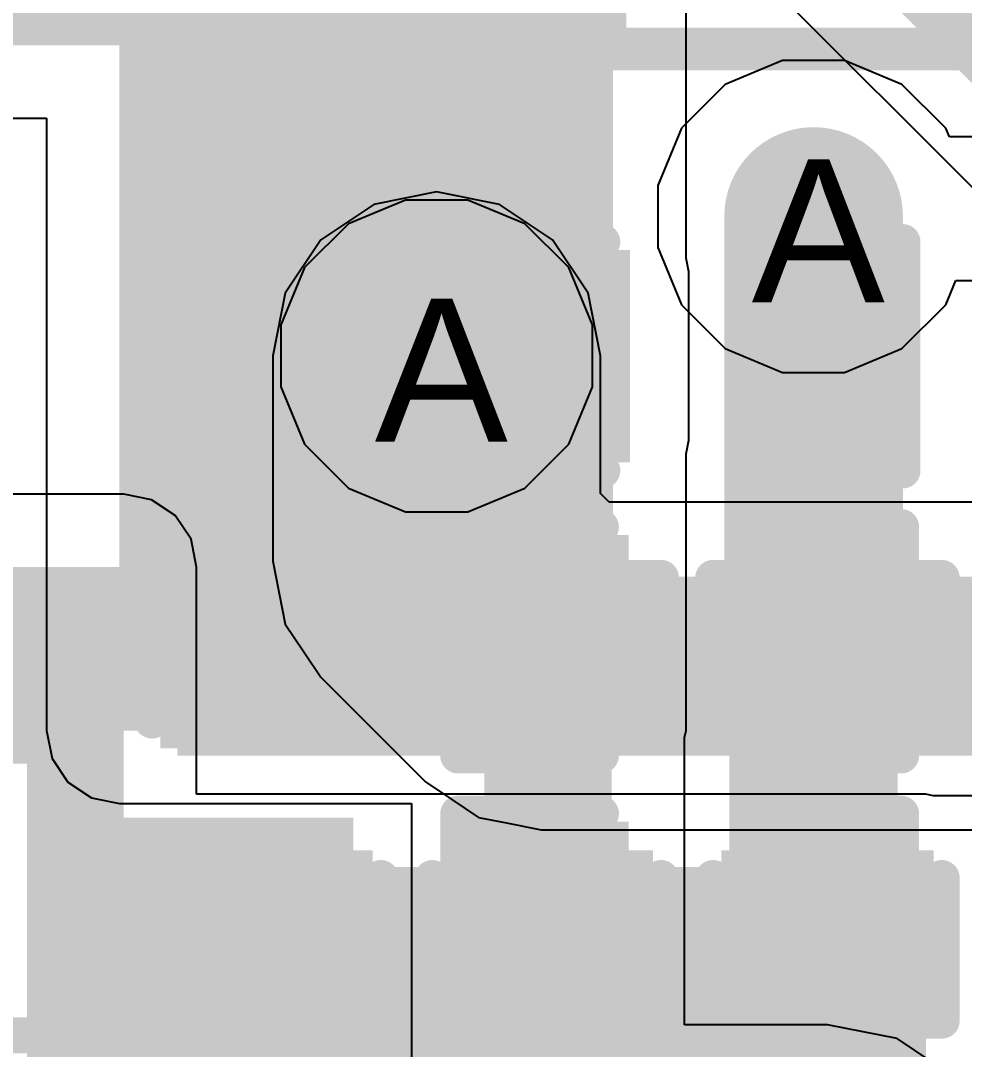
# Model space of a CAD drawing. Header units: inches. Extents: x 0 to 208, y 0 to 213.
# Drawn here: x 5.0778 to 5.2098, y 1.9606 to 2.1046 of the extents above; entities that cross this region are included whole.
import ezdxf

# ---------------------------------------------------------------- set-up
doc = ezdxf.new("R2010")
doc.units = ezdxf.units.IN
doc.header["$MEASUREMENT"] = 0
for name, color, linetype in [('Bottom Layer', 5, 'Continuous'), ('Bottom Overlay', 54, 'Continuous'), ('Bottom Paste', 16, 'Continuous'), ('Bottom Solder', 6, 'Continuous'), ('Drill Drawing', 1, 'Continuous'), ('L2_GND1', 16, 'Continuous'), ('L3_SIG1', 76, 'Continuous'), ('L4_PWR', 90, 'Continuous'), ('L5_GND2', 156, 'Continuous'), ('L6_SIG2', 130, 'Continuous'), ('L7_GND3', 216, 'Continuous'), ('Top Layer', 1, 'Continuous'), ('Top Overlay', 2, 'Continuous'), ('Top Paste', 8, 'Continuous'), ('Top Solder', 216, 'Continuous'), ('Via Holes', 16, 'Continuous')]:
    doc.layers.add(name, color=color, linetype=linetype)
doc.styles.add('Arial', font='', dxfattribs={"height": 0.2})
doc.styles.get('Arial').set_extended_font_data('Arial')

# ---------------------------------------------------------------- blocks, each defined once
blk = doc.blocks.new('C____B_B_295')
at = {"layer": 'Bottom Solder'}
blk.add_hatch(color=6, dxfattribs=at).paths.add_polyline_path([(-0.02946364999999999, 0.06305739999999999), (-0.02946365000000001, -0.0630528), (-0.10439275, -0.06305279999999999), (-0.10439275, 0.06305740000000001)])
at = {"layer": 'Bottom Overlay'}
blk.add_lwpolyline([(-0.0761462, -0.0639977, 0.006, 0.006, 0), (0.0798538, -0.0639977, 0.006, 0.006, 0)], format="xyseb", dxfattribs=at)
blk.add_lwpolyline([(-0.0776462, -0.0639977, 0.003, 0.003, 1), (-0.0746462, -0.0639977, 0.003, 0.003, 1)], format="xyseb", close=True, dxfattribs=at)
blk = doc.blocks.new('CAP_0402_B_296')
at = {"layer": 'Bottom Layer'}
for points in [[(-0.009501299999999997, 0.0124997), (-0.009501300000000002, -0.0125003), (-0.0275013, -0.0125003), (-0.0275013, 0.0124997)], [(0.0274987, 0.0124997), (0.0274987, -0.0125003), (0.009498699999999997, -0.0125003), (0.009498700000000002, 0.0124997)]]:
    blk.add_hatch(color=5, dxfattribs=at).paths.add_polyline_path(points)
at = {"layer": 'Bottom Paste'}
for points in [[(-0.009501299999999997, 0.0124997), (-0.009501300000000002, -0.0125003), (-0.0275013, -0.0125003), (-0.0275013, 0.0124997)], [(0.0274987, 0.0124997), (0.0274987, -0.0125003), (0.009498699999999997, -0.0125003), (0.009498700000000002, 0.0124997)]]:
    blk.add_hatch(color=16, dxfattribs=at).paths.add_polyline_path(points)
at = {"layer": 'Bottom Solder'}
for points in [[(-0.007139099999999997, 0.0148619), (-0.007139100000000003, -0.0148625), (-0.0298635, -0.0148625), (-0.0298635, 0.0148619)], [(0.0298609, 0.0148619), (0.0298609, -0.0148625), (0.007136499999999997, -0.0148625), (0.007136500000000003, 0.0148619)]]:
    blk.add_hatch(color=6, dxfattribs=at).paths.add_polyline_path(points)
at = {"layer": 'Bottom Overlay'}
for points in [[(-0.0310013, 0.0159997, 0.005, 0.005, 0), (-0.0110013, 0.0159997, 0.005, 0.005, 0)], [(-0.0310013, -0.0160003, 0.005, 0.005, 0), (-0.0310013, 0.0159997, 0.005, 0.005, 0)], [(0.0109987, 0.0159997, 0.005, 0.005, 0), (0.0309987, 0.0159997, 0.005, 0.005, 0)], [(0.0309987, -0.0160003, 0.005, 0.005, 0), (0.0309987, 0.0159997, 0.005, 0.005, 0)], [(-0.0310013, -0.0160003, 0.005, 0.005, 0), (-0.0110013, -0.0160003, 0.005, 0.005, 0)], [(0.0109987, -0.0160003, 0.005, 0.005, 0), (0.0309987, -0.0160003, 0.005, 0.005, 0)]]:
    blk.add_lwpolyline(points, format="xyseb", dxfattribs=at)
for points in [[(-0.0322513, 0.0159997, 0.0025, 0.0025, 1), (-0.0297513, 0.0159997, 0.0025, 0.0025, 1)], [(-0.0322513, 0.0159997, 0.0025, 0.0025, 1), (-0.0297513, 0.0159997, 0.0025, 0.0025, 1)], [(-0.0122513, 0.0159997, 0.0025, 0.0025, 1), (-0.0097513, 0.0159997, 0.0025, 0.0025, 1)], [(0.0097487, 0.0159997, 0.0025, 0.0025, 1), (0.0122487, 0.0159997, 0.0025, 0.0025, 1)], [(0.0297487, 0.0159997, 0.0025, 0.0025, 1), (0.0322487, 0.0159997, 0.0025, 0.0025, 1)], [(0.0297487, 0.0159997, 0.0025, 0.0025, 1), (0.0322487, 0.0159997, 0.0025, 0.0025, 1)], [(-0.0322513, -0.0160003, 0.0025, 0.0025, 1), (-0.0297513, -0.0160003, 0.0025, 0.0025, 1)], [(-0.0322513, -0.0160003, 0.0025, 0.0025, 1), (-0.0297513, -0.0160003, 0.0025, 0.0025, 1)], [(-0.0122513, -0.0160003, 0.0025, 0.0025, 1), (-0.0097513, -0.0160003, 0.0025, 0.0025, 1)], [(0.0097487, -0.0160003, 0.0025, 0.0025, 1), (0.0122487, -0.0160003, 0.0025, 0.0025, 1)], [(0.0297487, -0.0160003, 0.0025, 0.0025, 1), (0.0322487, -0.0160003, 0.0025, 0.0025, 1)], [(0.0297487, -0.0160003, 0.0025, 0.0025, 1), (0.0322487, -0.0160003, 0.0025, 0.0025, 1)]]:
    blk.add_lwpolyline(points, format="xyseb", close=True, dxfattribs=at)
blk = doc.blocks.new('CAP_0402_B_297')
at = {"layer": 'Bottom Layer'}
for points in [[(-0.009499400000000002, 0.0124998), (-0.009499399999999998, -0.0125002), (-0.0274994, -0.0125002), (-0.0274994, 0.0124998)], [(0.0275006, 0.0124998), (0.0275006, -0.0125002), (0.009500600000000001, -0.0125002), (0.009500599999999998, 0.0124998)]]:
    blk.add_hatch(color=5, dxfattribs=at).paths.add_polyline_path(points)
at = {"layer": 'Bottom Paste'}
for points in [[(-0.009499400000000002, 0.0124998), (-0.009499399999999998, -0.0125002), (-0.0274994, -0.0125002), (-0.0274994, 0.0124998)], [(0.0275006, 0.0124998), (0.0275006, -0.0125002), (0.009500600000000001, -0.0125002), (0.009500599999999998, 0.0124998)]]:
    blk.add_hatch(color=16, dxfattribs=at).paths.add_polyline_path(points)
at = {"layer": 'Bottom Solder'}
for points in [[(-0.007137200000000002, 0.014862), (-0.007137199999999999, -0.0148624), (-0.0298616, -0.0148624), (-0.0298616, 0.014862)], [(0.0298628, 0.014862), (0.0298628, -0.0148624), (0.007138400000000001, -0.0148624), (0.007138399999999999, 0.014862)]]:
    blk.add_hatch(color=6, dxfattribs=at).paths.add_polyline_path(points)
at = {"layer": 'Bottom Overlay'}
for points in [[(-0.0109994, 0.0159998, 0.005, 0.005, 0), (-0.0309994, 0.0159998, 0.005, 0.005, 0)], [(-0.0309994, 0.0159998, 0.005, 0.005, 0), (-0.0309994, -0.0160002, 0.005, 0.005, 0)], [(0.0310006, 0.0159998, 0.005, 0.005, 0), (0.0110006, 0.0159998, 0.005, 0.005, 0)], [(0.0310006, 0.0159998, 0.005, 0.005, 0), (0.0310006, -0.0160002, 0.005, 0.005, 0)], [(-0.0109994, -0.0160002, 0.005, 0.005, 0), (-0.0309994, -0.0160002, 0.005, 0.005, 0)], [(0.0310006, -0.0160002, 0.005, 0.005, 0), (0.0110006, -0.0160002, 0.005, 0.005, 0)]]:
    blk.add_lwpolyline(points, format="xyseb", dxfattribs=at)
for points in [[(-0.0322494, 0.0159998, 0.0025, 0.0025, 1), (-0.0297494, 0.0159998, 0.0025, 0.0025, 1)], [(-0.0322494, 0.0159998, 0.0025, 0.0025, 1), (-0.0297494, 0.0159998, 0.0025, 0.0025, 1)], [(-0.0122494, 0.0159998, 0.0025, 0.0025, 1), (-0.0097494, 0.0159998, 0.0025, 0.0025, 1)], [(0.0097506, 0.0159998, 0.0025, 0.0025, 1), (0.0122506, 0.0159998, 0.0025, 0.0025, 1)], [(0.0297506, 0.0159998, 0.0025, 0.0025, 1), (0.0322506, 0.0159998, 0.0025, 0.0025, 1)], [(0.0297506, 0.0159998, 0.0025, 0.0025, 1), (0.0322506, 0.0159998, 0.0025, 0.0025, 1)], [(-0.0322494, -0.0160002, 0.0025, 0.0025, 1), (-0.0297494, -0.0160002, 0.0025, 0.0025, 1)], [(-0.0322494, -0.0160002, 0.0025, 0.0025, 1), (-0.0297494, -0.0160002, 0.0025, 0.0025, 1)], [(-0.0122494, -0.0160002, 0.0025, 0.0025, 1), (-0.0097494, -0.0160002, 0.0025, 0.0025, 1)], [(0.0097506, -0.0160002, 0.0025, 0.0025, 1), (0.0122506, -0.0160002, 0.0025, 0.0025, 1)], [(0.0297506, -0.0160002, 0.0025, 0.0025, 1), (0.0322506, -0.0160002, 0.0025, 0.0025, 1)], [(0.0297506, -0.0160002, 0.0025, 0.0025, 1), (0.0322506, -0.0160002, 0.0025, 0.0025, 1)]]:
    blk.add_lwpolyline(points, format="xyseb", close=True, dxfattribs=at)
blk = doc.blocks.new('CAP_0402_B_298')
at = {"layer": 'Bottom Layer'}
for points in [[(-0.0094978, 0.0124997), (-0.009497799999999999, -0.0125003), (-0.0274978, -0.0125003), (-0.0274978, 0.0124997)], [(0.0275022, 0.0124997), (0.0275022, -0.0125003), (0.009502200000000002, -0.0125003), (0.009502199999999999, 0.0124997)]]:
    blk.add_hatch(color=5, dxfattribs=at).paths.add_polyline_path(points)
at = {"layer": 'Bottom Paste'}
for points in [[(-0.0094978, 0.0124997), (-0.009497799999999999, -0.0125003), (-0.0274978, -0.0125003), (-0.0274978, 0.0124997)], [(0.0275022, 0.0124997), (0.0275022, -0.0125003), (0.009502200000000002, -0.0125003), (0.009502199999999999, 0.0124997)]]:
    blk.add_hatch(color=16, dxfattribs=at).paths.add_polyline_path(points)
at = {"layer": 'Bottom Solder'}
for points in [[(-0.007135600000000001, 0.0148619), (-0.007135599999999999, -0.0148625), (-0.02986, -0.0148625), (-0.02986, 0.0148619)], [(0.0298644, 0.0148619), (0.0298644, -0.0148625), (0.007140000000000001, -0.0148625), (0.007139999999999999, 0.0148619)]]:
    blk.add_hatch(color=6, dxfattribs=at).paths.add_polyline_path(points)
at = {"layer": 'Bottom Overlay'}
for points in [[(-0.0109978, 0.0159997, 0.005, 0.005, 0), (-0.0309978, 0.0159997, 0.005, 0.005, 0)], [(-0.0309978, 0.0159997, 0.005, 0.005, 0), (-0.0309978, -0.0160003, 0.005, 0.005, 0)], [(0.0310022, 0.0159997, 0.005, 0.005, 0), (0.0110022, 0.0159997, 0.005, 0.005, 0)], [(0.0310022, 0.0159997, 0.005, 0.005, 0), (0.0310022, -0.0160003, 0.005, 0.005, 0)], [(-0.0109978, -0.0160003, 0.005, 0.005, 0), (-0.0309978, -0.0160003, 0.005, 0.005, 0)], [(0.0310022, -0.0160003, 0.005, 0.005, 0), (0.0110022, -0.0160003, 0.005, 0.005, 0)]]:
    blk.add_lwpolyline(points, format="xyseb", dxfattribs=at)
for points in [[(-0.0322478, 0.0159997, 0.0025, 0.0025, 1), (-0.0297478, 0.0159997, 0.0025, 0.0025, 1)], [(-0.0322478, 0.0159997, 0.0025, 0.0025, 1), (-0.0297478, 0.0159997, 0.0025, 0.0025, 1)], [(-0.0122478, 0.0159997, 0.0025, 0.0025, 1), (-0.0097478, 0.0159997, 0.0025, 0.0025, 1)], [(0.0097522, 0.0159997, 0.0025, 0.0025, 1), (0.0122522, 0.0159997, 0.0025, 0.0025, 1)], [(0.0297522, 0.0159997, 0.0025, 0.0025, 1), (0.0322522, 0.0159997, 0.0025, 0.0025, 1)], [(0.0297522, 0.0159997, 0.0025, 0.0025, 1), (0.0322522, 0.0159997, 0.0025, 0.0025, 1)], [(-0.0322478, -0.0160003, 0.0025, 0.0025, 1), (-0.0297478, -0.0160003, 0.0025, 0.0025, 1)], [(-0.0322478, -0.0160003, 0.0025, 0.0025, 1), (-0.0297478, -0.0160003, 0.0025, 0.0025, 1)], [(-0.0122478, -0.0160003, 0.0025, 0.0025, 1), (-0.0097478, -0.0160003, 0.0025, 0.0025, 1)], [(0.0097522, -0.0160003, 0.0025, 0.0025, 1), (0.0122522, -0.0160003, 0.0025, 0.0025, 1)], [(0.0297522, -0.0160003, 0.0025, 0.0025, 1), (0.0322522, -0.0160003, 0.0025, 0.0025, 1)], [(0.0297522, -0.0160003, 0.0025, 0.0025, 1), (0.0322522, -0.0160003, 0.0025, 0.0025, 1)]]:
    blk.add_lwpolyline(points, format="xyseb", close=True, dxfattribs=at)
blk = doc.blocks.new('CAP_0402_299')
at = {"layer": 'Top Layer'}
for points in [[(-0.0274986, -0.0125008), (-0.0274986, 0.0124992), (-0.009498600000000003, 0.0124992), (-0.009498599999999998, -0.0125008)], [(0.009501400000000004, -0.0125008), (0.009501399999999997, 0.0124992), (0.0275014, 0.0124992), (0.0275014, -0.0125008)]]:
    blk.add_hatch(color=1, dxfattribs=at).paths.add_polyline_path(points)
at = {"layer": 'Top Paste'}
for points in [[(-0.0274986, -0.0125008), (-0.0274986, 0.0124992), (-0.009498600000000003, 0.0124992), (-0.009498599999999998, -0.0125008)], [(0.009501400000000004, -0.0125008), (0.009501399999999997, 0.0124992), (0.0275014, 0.0124992), (0.0275014, -0.0125008)]]:
    blk.add_hatch(color=8, dxfattribs=at).paths.add_polyline_path(points)
at = {"layer": 'Top Solder'}
for points in [[(-0.0298608, -0.014863), (-0.0298608, 0.0148614), (-0.007136400000000003, 0.0148614), (-0.007136399999999997, -0.014863)], [(0.007139200000000003, -0.014863), (0.007139199999999997, 0.0148614), (0.0298636, 0.0148614), (0.0298636, -0.014863)]]:
    blk.add_hatch(color=216, dxfattribs=at).paths.add_polyline_path(points)
at = {"layer": 'Top Overlay'}
for points in [[(-0.0309986, -0.0160008, 0.005, 0.005, 0), (-0.0309986, 0.0159992, 0.005, 0.005, 0)], [(-0.0109986, 0.0159992, 0.005, 0.005, 0), (-0.0309986, 0.0159992, 0.005, 0.005, 0)], [(0.0310014, 0.0159992, 0.005, 0.005, 0), (0.0110014, 0.0159992, 0.005, 0.005, 0)], [(0.0310014, -0.0160008, 0.005, 0.005, 0), (0.0310014, 0.0159992, 0.005, 0.005, 0)], [(-0.0109986, -0.0160008, 0.005, 0.005, 0), (-0.0309986, -0.0160008, 0.005, 0.005, 0)], [(0.0310014, -0.0160008, 0.005, 0.005, 0), (0.0110014, -0.0160008, 0.005, 0.005, 0)]]:
    blk.add_lwpolyline(points, format="xyseb", dxfattribs=at)
for points in [[(-0.0322486, 0.0159992, 0.0025, 0.0025, 1), (-0.0297486, 0.0159992, 0.0025, 0.0025, 1)], [(-0.0322486, 0.0159992, 0.0025, 0.0025, 1), (-0.0297486, 0.0159992, 0.0025, 0.0025, 1)], [(-0.0122486, 0.0159992, 0.0025, 0.0025, 1), (-0.0097486, 0.0159992, 0.0025, 0.0025, 1)], [(0.0097514, 0.0159992, 0.0025, 0.0025, 1), (0.0122514, 0.0159992, 0.0025, 0.0025, 1)], [(0.0297514, 0.0159992, 0.0025, 0.0025, 1), (0.0322514, 0.0159992, 0.0025, 0.0025, 1)], [(0.0297514, 0.0159992, 0.0025, 0.0025, 1), (0.0322514, 0.0159992, 0.0025, 0.0025, 1)], [(-0.0322486, -0.0160008, 0.0025, 0.0025, 1), (-0.0297486, -0.0160008, 0.0025, 0.0025, 1)], [(-0.0322486, -0.0160008, 0.0025, 0.0025, 1), (-0.0297486, -0.0160008, 0.0025, 0.0025, 1)], [(-0.0122486, -0.0160008, 0.0025, 0.0025, 1), (-0.0097486, -0.0160008, 0.0025, 0.0025, 1)], [(0.0097514, -0.0160008, 0.0025, 0.0025, 1), (0.0122514, -0.0160008, 0.0025, 0.0025, 1)], [(0.0297514, -0.0160008, 0.0025, 0.0025, 1), (0.0322514, -0.0160008, 0.0025, 0.0025, 1)], [(0.0297514, -0.0160008, 0.0025, 0.0025, 1), (0.0322514, -0.0160008, 0.0025, 0.0025, 1)]]:
    blk.add_lwpolyline(points, format="xyseb", close=True, dxfattribs=at)
blk = doc.blocks.new('CAP_0402_300')
at = {"layer": 'Top Layer'}
for points in [[(-0.0274985, -0.0125003), (-0.0274985, 0.0124997), (-0.009498500000000003, 0.0124997), (-0.009498499999999997, -0.0125003)], [(0.009501500000000003, -0.0125003), (0.009501499999999998, 0.0124997), (0.0275015, 0.0124997), (0.0275015, -0.0125003)]]:
    blk.add_hatch(color=1, dxfattribs=at).paths.add_polyline_path(points)
at = {"layer": 'Top Paste'}
for points in [[(-0.0274985, -0.0125003), (-0.0274985, 0.0124997), (-0.009498500000000003, 0.0124997), (-0.009498499999999997, -0.0125003)], [(0.009501500000000003, -0.0125003), (0.009501499999999998, 0.0124997), (0.0275015, 0.0124997), (0.0275015, -0.0125003)]]:
    blk.add_hatch(color=8, dxfattribs=at).paths.add_polyline_path(points)
at = {"layer": 'Top Solder'}
for points in [[(-0.0298607, -0.0148625), (-0.0298607, 0.0148619), (-0.007136300000000003, 0.0148619), (-0.007136299999999997, -0.0148625)], [(0.007139300000000003, -0.0148625), (0.007139299999999997, 0.0148619), (0.0298637, 0.0148619), (0.0298637, -0.0148625)]]:
    blk.add_hatch(color=216, dxfattribs=at).paths.add_polyline_path(points)
at = {"layer": 'Top Overlay'}
for points in [[(-0.0309985, -0.0160003, 0.005, 0.005, 0), (-0.0309985, 0.0159997, 0.005, 0.005, 0)], [(-0.0109985, 0.0159997, 0.005, 0.005, 0), (-0.0309985, 0.0159997, 0.005, 0.005, 0)], [(0.0310015, 0.0159997, 0.005, 0.005, 0), (0.0110015, 0.0159997, 0.005, 0.005, 0)], [(0.0310015, -0.0160003, 0.005, 0.005, 0), (0.0310015, 0.0159997, 0.005, 0.005, 0)], [(-0.0109985, -0.0160003, 0.005, 0.005, 0), (-0.0309985, -0.0160003, 0.005, 0.005, 0)], [(0.0310015, -0.0160003, 0.005, 0.005, 0), (0.0110015, -0.0160003, 0.005, 0.005, 0)]]:
    blk.add_lwpolyline(points, format="xyseb", dxfattribs=at)
for points in [[(-0.0322485, 0.0159997, 0.0025, 0.0025, 1), (-0.0297485, 0.0159997, 0.0025, 0.0025, 1)], [(-0.0322485, 0.0159997, 0.0025, 0.0025, 1), (-0.0297485, 0.0159997, 0.0025, 0.0025, 1)], [(-0.0122485, 0.0159997, 0.0025, 0.0025, 1), (-0.0097485, 0.0159997, 0.0025, 0.0025, 1)], [(0.0097515, 0.0159997, 0.0025, 0.0025, 1), (0.0122515, 0.0159997, 0.0025, 0.0025, 1)], [(0.0297515, 0.0159997, 0.0025, 0.0025, 1), (0.0322515, 0.0159997, 0.0025, 0.0025, 1)], [(0.0297515, 0.0159997, 0.0025, 0.0025, 1), (0.0322515, 0.0159997, 0.0025, 0.0025, 1)], [(-0.0322485, -0.0160003, 0.0025, 0.0025, 1), (-0.0297485, -0.0160003, 0.0025, 0.0025, 1)], [(-0.0322485, -0.0160003, 0.0025, 0.0025, 1), (-0.0297485, -0.0160003, 0.0025, 0.0025, 1)], [(-0.0122485, -0.0160003, 0.0025, 0.0025, 1), (-0.0097485, -0.0160003, 0.0025, 0.0025, 1)], [(0.0097515, -0.0160003, 0.0025, 0.0025, 1), (0.0122515, -0.0160003, 0.0025, 0.0025, 1)], [(0.0297515, -0.0160003, 0.0025, 0.0025, 1), (0.0322515, -0.0160003, 0.0025, 0.0025, 1)], [(0.0297515, -0.0160003, 0.0025, 0.0025, 1), (0.0322515, -0.0160003, 0.0025, 0.0025, 1)]]:
    blk.add_lwpolyline(points, format="xyseb", close=True, dxfattribs=at)
blk = doc.blocks.new('CAP_0402_301')
at = {"layer": 'Top Layer'}
for points in [[(-0.0274985, -0.0125003), (-0.0274985, 0.0124997), (-0.009498500000000003, 0.0124997), (-0.009498499999999997, -0.0125003)], [(0.009501500000000003, -0.0125003), (0.009501499999999998, 0.0124997), (0.0275015, 0.0124997), (0.0275015, -0.0125003)]]:
    blk.add_hatch(color=1, dxfattribs=at).paths.add_polyline_path(points)
at = {"layer": 'Top Paste'}
for points in [[(-0.0274985, -0.0125003), (-0.0274985, 0.0124997), (-0.009498500000000003, 0.0124997), (-0.009498499999999997, -0.0125003)], [(0.009501500000000003, -0.0125003), (0.009501499999999998, 0.0124997), (0.0275015, 0.0124997), (0.0275015, -0.0125003)]]:
    blk.add_hatch(color=8, dxfattribs=at).paths.add_polyline_path(points)
at = {"layer": 'Top Solder'}
for points in [[(-0.0298607, -0.0148625), (-0.0298607, 0.0148619), (-0.007136300000000003, 0.0148619), (-0.007136299999999997, -0.0148625)], [(0.007139300000000003, -0.0148625), (0.007139299999999997, 0.0148619), (0.0298637, 0.0148619), (0.0298637, -0.0148625)]]:
    blk.add_hatch(color=216, dxfattribs=at).paths.add_polyline_path(points)
at = {"layer": 'Top Overlay'}
for points in [[(-0.0309985, -0.0160003, 0.005, 0.005, 0), (-0.0309985, 0.0159997, 0.005, 0.005, 0)], [(-0.0109985, 0.0159997, 0.005, 0.005, 0), (-0.0309985, 0.0159997, 0.005, 0.005, 0)], [(0.0310015, 0.0159997, 0.005, 0.005, 0), (0.0110015, 0.0159997, 0.005, 0.005, 0)], [(0.0310015, -0.0160003, 0.005, 0.005, 0), (0.0310015, 0.0159997, 0.005, 0.005, 0)], [(-0.0109985, -0.0160003, 0.005, 0.005, 0), (-0.0309985, -0.0160003, 0.005, 0.005, 0)], [(0.0310015, -0.0160003, 0.005, 0.005, 0), (0.0110015, -0.0160003, 0.005, 0.005, 0)]]:
    blk.add_lwpolyline(points, format="xyseb", dxfattribs=at)
for points in [[(-0.0322485, 0.0159997, 0.0025, 0.0025, 1), (-0.0297485, 0.0159997, 0.0025, 0.0025, 1)], [(-0.0322485, 0.0159997, 0.0025, 0.0025, 1), (-0.0297485, 0.0159997, 0.0025, 0.0025, 1)], [(-0.0122485, 0.0159997, 0.0025, 0.0025, 1), (-0.0097485, 0.0159997, 0.0025, 0.0025, 1)], [(0.0097515, 0.0159997, 0.0025, 0.0025, 1), (0.0122515, 0.0159997, 0.0025, 0.0025, 1)], [(0.0297515, 0.0159997, 0.0025, 0.0025, 1), (0.0322515, 0.0159997, 0.0025, 0.0025, 1)], [(0.0297515, 0.0159997, 0.0025, 0.0025, 1), (0.0322515, 0.0159997, 0.0025, 0.0025, 1)], [(-0.0322485, -0.0160003, 0.0025, 0.0025, 1), (-0.0297485, -0.0160003, 0.0025, 0.0025, 1)], [(-0.0322485, -0.0160003, 0.0025, 0.0025, 1), (-0.0297485, -0.0160003, 0.0025, 0.0025, 1)], [(-0.0122485, -0.0160003, 0.0025, 0.0025, 1), (-0.0097485, -0.0160003, 0.0025, 0.0025, 1)], [(0.0097515, -0.0160003, 0.0025, 0.0025, 1), (0.0122515, -0.0160003, 0.0025, 0.0025, 1)], [(0.0297515, -0.0160003, 0.0025, 0.0025, 1), (0.0322515, -0.0160003, 0.0025, 0.0025, 1)], [(0.0297515, -0.0160003, 0.0025, 0.0025, 1), (0.0322515, -0.0160003, 0.0025, 0.0025, 1)]]:
    blk.add_lwpolyline(points, format="xyseb", close=True, dxfattribs=at)
blk = doc.blocks.new('SOT_23_B_503')
at = {"layer": 'Bottom Layer'}
for points in [[(-0.05354485, 0.05747935), (-0.02126135, 0.05747935), (-0.02126135, 0.02125885), (-0.05354485, 0.02125885)], [(0.02125915, 0.05747935), (0.05354265, 0.05747935), (0.05354265, 0.02125885), (0.02125915, 0.02125885)], [(-0.01614285, -0.02126065), (0.01614065, -0.02126065), (0.01614065, -0.05748115), (-0.01614285, -0.05748115)]]:
    blk.add_hatch(color=5, dxfattribs=at).paths.add_polyline_path(points)
at = {"layer": 'Bottom Paste'}
for points in [[(-0.05354485, 0.05747935), (-0.02126135, 0.05747935), (-0.02126135, 0.02125885), (-0.05354485, 0.02125885)], [(0.02125915, 0.05747935), (0.05354265, 0.05747935), (0.05354265, 0.02125885), (0.02125915, 0.02125885)], [(-0.01614285, -0.02126065), (0.01614065, -0.02126065), (0.01614065, -0.05748115), (-0.01614285, -0.05748115)]]:
    blk.add_hatch(color=16, dxfattribs=at).paths.add_polyline_path(points)
at = {"layer": 'Bottom Solder'}
for points in [[(-0.05754485, 0.06147935), (-0.01726135, 0.06147935), (-0.01726135, 0.01725885), (-0.05754485, 0.01725885)], [(0.01725915, 0.06147935), (0.05754265, 0.06147935), (0.05754265, 0.01725885), (0.01725915, 0.01725885)], [(-0.02014285, -0.01726065), (0.02014065, -0.01726065), (0.02014065, -0.06148115), (-0.02014285, -0.06148115)]]:
    blk.add_hatch(color=6, dxfattribs=at).paths.add_polyline_path(points)
at = {"layer": 'Bottom Overlay'}
for points in [[(-0.0660011, 0.0509991, 0.005, 0.005, 0), (-0.0610011, 0.0459991, 0.005, 0.005, 0)], [(-0.0660011, 0.0409991, 0.005, 0.005, 0), (-0.0660011, 0.0509991, 0.005, 0.005, 0)], [(-0.0660011, 0.0409991, 0.005, 0.005, 0), (-0.0610011, 0.0459991, 0.005, 0.005, 0)], [(-0.0130011, 0.0309991, 0.005, 0.005, 0), (0.0129989, 0.0309991, 0.005, 0.005, 0)], [(-0.0610011, -0.0320009, 0.005, 0.005, 0), (-0.0610011, 0.0229991, 0.005, 0.005, 0)], [(0.0609989, -0.0320009, 0.005, 0.005, 0), (0.0609989, 0.0229991, 0.005, 0.005, 0)], [(-0.0610011, -0.0320009, 0.005, 0.005, 0), (-0.0220011, -0.0320009, 0.005, 0.005, 0)], [(0.0219989, -0.0320009, 0.005, 0.005, 0), (0.0609989, -0.0320009, 0.005, 0.005, 0)]]:
    blk.add_lwpolyline(points, format="xyseb", dxfattribs=at)
for points in [[(-0.0672511, 0.0509991, 0.0025, 0.0025, 1), (-0.0647511, 0.0509991, 0.0025, 0.0025, 1)], [(-0.0672511, 0.0509991, 0.0025, 0.0025, 1), (-0.0647511, 0.0509991, 0.0025, 0.0025, 1)], [(-0.0622511, 0.0459991, 0.0025, 0.0025, 1), (-0.0597511, 0.0459991, 0.0025, 0.0025, 1)], [(-0.0622511, 0.0459991, 0.0025, 0.0025, 1), (-0.0597511, 0.0459991, 0.0025, 0.0025, 1)], [(-0.0672511, 0.0409991, 0.0025, 0.0025, 1), (-0.0647511, 0.0409991, 0.0025, 0.0025, 1)], [(-0.0672511, 0.0409991, 0.0025, 0.0025, 1), (-0.0647511, 0.0409991, 0.0025, 0.0025, 1)], [(-0.0142511, 0.0309991, 0.0025, 0.0025, 1), (-0.0117511, 0.0309991, 0.0025, 0.0025, 1)], [(0.0117489, 0.0309991, 0.0025, 0.0025, 1), (0.0142489, 0.0309991, 0.0025, 0.0025, 1)], [(-0.0622511, 0.0229991, 0.0025, 0.0025, 1), (-0.0597511, 0.0229991, 0.0025, 0.0025, 1)], [(0.0597489, 0.0229991, 0.0025, 0.0025, 1), (0.0622489, 0.0229991, 0.0025, 0.0025, 1)], [(-0.0622511, -0.0320009, 0.0025, 0.0025, 1), (-0.0597511, -0.0320009, 0.0025, 0.0025, 1)], [(-0.0622511, -0.0320009, 0.0025, 0.0025, 1), (-0.0597511, -0.0320009, 0.0025, 0.0025, 1)], [(-0.0232511, -0.0320009, 0.0025, 0.0025, 1), (-0.0207511, -0.0320009, 0.0025, 0.0025, 1)], [(0.0207489, -0.0320009, 0.0025, 0.0025, 1), (0.0232489, -0.0320009, 0.0025, 0.0025, 1)], [(0.0597489, -0.0320009, 0.0025, 0.0025, 1), (0.0622489, -0.0320009, 0.0025, 0.0025, 1)], [(0.0597489, -0.0320009, 0.0025, 0.0025, 1), (0.0622489, -0.0320009, 0.0025, 0.0025, 1)]]:
    blk.add_lwpolyline(points, format="xyseb", close=True, dxfattribs=at)

msp = doc.modelspace()

# ---------------------------------------------------------------- hatches: boundary and pattern name
at = {"layer": 'Bottom Layer'}
for points in [[(5.0916078, 2.0052442), (5.1606858, 2.0052442), (5.1606858, 2.2321242), (5.0916078, 2.2321242)], [(4.9991018, 2.1011402), (5.1606858, 2.1011402), (5.1606858, 2.1533842), (4.9991018, 2.1533842)], [(5.2005198, 2.0798222), (5.1769378, 2.0798222), (5.1769378, 1.9651302), (5.2005198, 1.9651302)], [(5.1359938, 2.0694642), (5.1359938, 2.0458822), (5.1610638, 2.0458822), (5.1610638, 2.0694642)], [(5.1426858, 1.9385982), (5.1604978, 1.9385982), (5.1604978, 2.0701302), (5.1426858, 2.0701302)], [(5.1796858, 1.9651302), (5.1974978, 1.9651302), (5.1974978, 2.0701302), (5.1796858, 2.0701302)]]:
    msp.add_hatch(color=5, dxfattribs=at).paths.add_polyline_path(points)
h = msp.add_hatch(color=5, dxfattribs=at)
edge = h.paths.add_edge_path()
edge.add_arc((5.1887358, 2.0771882), 0.011811, 0, 360)
h = msp.add_hatch(color=5, dxfattribs=at)
edge = h.paths.add_edge_path()
edge.add_arc((5.1359938, 2.0576802), 0.011811, 0, 360)
at = {"layer": 'L2_GND1'}
h = msp.add_hatch(color=16, dxfattribs=at)
edge = h.paths.add_edge_path()
edge.add_arc((5.1887358, 2.0771882), 0.011811, 0, 360)
h = msp.add_hatch(color=16, dxfattribs=at)
edge = h.paths.add_edge_path()
edge.add_arc((5.1359938, 2.0576802), 0.011811, 0, 360)
at = {"layer": 'L3_SIG1'}
h = msp.add_hatch(color=76, dxfattribs=at)
edge = h.paths.add_edge_path()
edge.add_arc((5.1887358, 2.0771882), 0.011811, 0, 360)
h = msp.add_hatch(color=76, dxfattribs=at)
edge = h.paths.add_edge_path()
edge.add_arc((5.1359938, 2.0576802), 0.011811, 0, 360)
at = {"layer": 'L4_PWR'}
h = msp.add_hatch(color=90, dxfattribs=at)
edge = h.paths.add_edge_path()
edge.add_arc((5.1887358, 2.0771882), 0.011811, 0, 360)
h = msp.add_hatch(color=90, dxfattribs=at)
edge = h.paths.add_edge_path()
edge.add_arc((5.1359938, 2.0576802), 0.011811, 0, 360)
at = {"layer": 'L5_GND2'}
h = msp.add_hatch(color=156, dxfattribs=at)
edge = h.paths.add_edge_path()
edge.add_arc((5.1887358, 2.0771882), 0.011811, 0, 360)
h = msp.add_hatch(color=156, dxfattribs=at)
edge = h.paths.add_edge_path()
edge.add_arc((5.1359938, 2.0576802), 0.011811, 0, 360)
at = {"layer": 'L6_SIG2'}
h = msp.add_hatch(color=130, dxfattribs=at)
edge = h.paths.add_edge_path()
edge.add_arc((5.1887358, 2.0771882), 0.011811, 0, 360)
h = msp.add_hatch(color=130, dxfattribs=at)
edge = h.paths.add_edge_path()
edge.add_arc((5.1359938, 2.0576802), 0.011811, 0, 360)
at = {"layer": 'L7_GND3'}
h = msp.add_hatch(color=216, dxfattribs=at)
edge = h.paths.add_edge_path()
edge.add_arc((5.1887358, 2.0771882), 0.011811, 0, 360)
h = msp.add_hatch(color=216, dxfattribs=at)
edge = h.paths.add_edge_path()
edge.add_arc((5.1359938, 2.0576802), 0.011811, 0, 360)
at = {"layer": 'Top Layer'}
h = msp.add_hatch(color=1, dxfattribs=at)
edge = h.paths.add_edge_path()
edge.add_arc((5.1887358, 2.0771882), 0.011811, 0, 360)
h = msp.add_hatch(color=1, dxfattribs=at)
edge = h.paths.add_edge_path()
edge.add_arc((5.1359938, 2.0576802), 0.011811, 0, 360)
for points in [[(5.0462878, 2.0006182), (5.0902818, 2.0006182), (5.0902818, 2.0281302), (5.0462878, 2.0281302)], [(5.0922118, 2.0281302), (5.0786938, 2.0281302), (5.0786938, 1.9497842), (5.0922118, 1.9497842)], [(5.0996878, 2.0017442), (5.2897898, 2.0017442), (5.2897898, 2.0266322), (5.0996878, 2.0266322)], [(5.1121878, 1.9861322), (5.0806938, 1.9861322), (5.0806938, 1.9497842), (5.1121878, 1.9497842)], [(5.0996878, 1.9497842), (5.2031718, 1.9497842), (5.2031718, 1.9861322), (5.0996878, 1.9861322)], [(5.1335878, 1.8815122), (5.2044558, 1.8815122), (5.2044558, 1.9861322), (5.1335878, 1.9861322)]]:
    msp.add_hatch(color=1, dxfattribs=at).paths.add_polyline_path(points)
at = {"layer": 'Via Holes'}
h = msp.add_hatch(color=7, dxfattribs=at)
edge = h.paths.add_edge_path()
edge.add_arc((5.1887358, 2.0771882), 0.0059055, 0, 360)
h = msp.add_hatch(color=7, dxfattribs=at)
edge = h.paths.add_edge_path()
edge.add_arc((5.1359938, 2.0576802), 0.0059055, 0, 360)

# ---------------------------------------------------------------- linework, layer by layer
at = {"layer": 'Bottom Layer'}
for p, q in [((5.1708817, 2.0713646), (5.1708817, 2.2321242)), ((4.9991018, 2.0909443), (5.0814119, 2.0909443)), ((5.0814119, 2.0909443), (5.0814119, 2.0052442)), ((5.1712597, 2.0694642), (5.1708817, 2.0713646)), ((5.1712597, 2.0458822), (5.1712597, 2.0694642)), ((5.1708817, 2.0439818), (5.1712597, 2.0458822)), ((5.1708817, 2.0052442), (5.1708817, 2.0439818)), ((5.0814119, 2.0052442), (5.082188, 2.0013424)), ((5.1706937, 2.004299), (5.1708817, 2.0052442)), ((5.1706937, 1.964088), (5.1706937, 2.004299)), ((5.082188, 2.0013424), (5.0843982, 1.9980346)), ((5.0843982, 1.9980346), (5.087706, 1.9958244)), ((5.087706, 1.9958244), (5.0916078, 1.9950483)), ((5.0916078, 1.9950483), (5.1324899, 1.9950483)), ((5.1324899, 1.9950483), (5.1324899, 1.9553143)), ((5.1906718, 1.964088), (5.1706937, 1.964088)), ((5.2004263, 1.9621477), (5.1906718, 1.964088)), ((5.2086958, 1.9566222), (5.2004263, 1.9621477))]:
    msp.add_line(p, q, dxfattribs=at)
for points in [[(5.1040658, 1.9297762, 0.02, 0.02, 0), (5.1040658, 1.9708442, 0.02, 0.02, 0)], [(5.1040658, 1.9708442, 0.01, 0.01, 0), (5.1041878, 1.9709682, 0.01, 0.01, 0)]]:
    msp.add_lwpolyline(points, format="xyseb", dxfattribs=at)
for points in [[(5.0990658, 1.9708442, 0.01, 0.01, 1), (5.1090658, 1.9708442, 0.01, 0.01, 1)], [(5.1015658, 1.9708442, 0.005, 0.005, 1), (5.1065658, 1.9708442, 0.005, 0.005, 1)], [(5.1016878, 1.9709682, 0.005, 0.005, 1), (5.1066878, 1.9709682, 0.005, 0.005, 1)]]:
    msp.add_lwpolyline(points, format="xyseb", close=True, dxfattribs=at)
at = {"layer": 'L2_GND1'}
for p, q in [((5.1316553, 2.0794912), (5.1236389, 2.0761707)), ((5.1403323, 2.0794912), (5.1316553, 2.0794912)), ((5.1483487, 2.0761707), (5.1403323, 2.0794912)), ((5.1236389, 2.0761707), (5.1175033, 2.0700351)), ((5.1544843, 2.0700351), (5.1483487, 2.0761707)), ((5.1175033, 2.0700351), (5.1141828, 2.0620187)), ((5.1578048, 2.0620187), (5.1544843, 2.0700351)), ((5.1141828, 2.0620187), (5.1141828, 2.0533417)), ((5.1578048, 2.0533417), (5.1578048, 2.0620187)), ((5.1141828, 2.0533417), (5.1175033, 2.0453253)), ((5.1544843, 2.0453253), (5.1578048, 2.0533417)), ((5.1175033, 2.0453253), (5.1236389, 2.0391897)), ((5.1483487, 2.0391897), (5.1544843, 2.0453253)), ((5.1236389, 2.0391897), (5.1316553, 2.0358692)), ((5.1403323, 2.0358692), (5.1483487, 2.0391897)), ((5.1316553, 2.0358692), (5.1403323, 2.0358692))]:
    msp.add_line(p, q, dxfattribs=at)
at = {"layer": 'L3_SIG1'}
for p, q in [((5.1374731, 2.1547259), (5.2112268, 2.0809723)), ((5.1316553, 2.0794912), (5.1236389, 2.0761707)), ((5.1403323, 2.0794912), (5.1316553, 2.0794912)), ((5.1483487, 2.0761707), (5.1403323, 2.0794912)), ((5.1236389, 2.0761707), (5.1175033, 2.0700351)), ((5.1544843, 2.0700351), (5.1483487, 2.0761707)), ((5.1175033, 2.0700351), (5.1141828, 2.0620187)), ((5.1578048, 2.0620187), (5.1544843, 2.0700351)), ((5.1141828, 2.0620187), (5.1141828, 2.0533417)), ((5.1578048, 2.0533417), (5.1578048, 2.0620187)), ((5.1141828, 2.0533417), (5.1175033, 2.0453253)), ((5.1544843, 2.0453253), (5.1578048, 2.0533417)), ((5.1175033, 2.0453253), (5.1236389, 2.0391897)), ((5.1483487, 2.0391897), (5.1544843, 2.0453253)), ((5.1236389, 2.0391897), (5.1316553, 2.0358692)), ((5.1403323, 2.0358692), (5.1483487, 2.0391897)), ((5.1316553, 2.0358692), (5.1403323, 2.0358692))]:
    msp.add_line(p, q, dxfattribs=at)
msp.add_lwpolyline([(5.1433858, 2.1690002, 0.008, 0.008, 0), (5.2330378, 2.0793482, 0.008, 0.008, 0)], format="xyseb", dxfattribs=at)
at = {"layer": 'L4_PWR'}
for p, q in [((5.1843973, 2.0989992), (5.1763809, 2.0956787)), ((5.1930743, 2.0989992), (5.1843973, 2.0989992)), ((5.2010907, 2.0956787), (5.1930743, 2.0989992)), ((5.1763809, 2.0956787), (5.1702453, 2.0895431)), ((5.2072263, 2.0895431), (5.2010907, 2.0956787)), ((5.1702453, 2.0895431), (5.1669248, 2.0815267)), ((5.2077334, 2.0883187), (5.2072263, 2.0895431)), ((5.2131455, 2.0883187), (5.2077334, 2.0883187)), ((5.1359938, 2.080621), (5.1272147, 2.0788747)), ((5.1447729, 2.0788747), (5.1359938, 2.080621)), ((5.1669248, 2.0815267), (5.1669248, 2.0728497)), ((5.1272147, 2.0788747), (5.1197722, 2.0739018)), ((5.1522154, 2.0739018), (5.1447729, 2.0788747)), ((5.1197722, 2.0739018), (5.1147993, 2.0664593)), ((5.1571883, 2.0664593), (5.1522154, 2.0739018)), ((5.1669248, 2.0728497), (5.1702453, 2.0648333)), ((5.2072263, 2.0648333), (5.2086281, 2.0682177)), ((5.2086281, 2.0682177), (5.2140402, 2.0682177)), ((5.1147993, 2.0664593), (5.113053, 2.0576802)), ((5.1589346, 2.0576802), (5.1571883, 2.0664593)), ((5.1702453, 2.0648333), (5.1763809, 2.0586977)), ((5.2010907, 2.0586977), (5.2072263, 2.0648333)), ((5.113053, 2.0576802), (5.113053, 2.0289362)), ((5.1589346, 2.0384377), (5.1589346, 2.0576802)), ((5.1763809, 2.0586977), (5.1843973, 2.0553772)), ((5.1930743, 2.0553772), (5.2010907, 2.0586977)), ((5.1843973, 2.0553772), (5.1930743, 2.0553772)), ((5.1601411, 2.037231), (5.1589346, 2.0384377)), ((5.3417438, 2.037231), (5.1601411, 2.037231)), ((5.113053, 2.0289362), (5.1139493, 2.0244304)), ((5.1139493, 2.0244304), (5.1147987, 2.0201586)), ((5.1147987, 2.0201586), (5.1147991, 2.020158)), ((5.1147991, 2.020158), (5.1147993, 2.0201571)), ((5.1147993, 2.0201571), (5.1174056, 2.0162564)), ((5.1174056, 2.0162564), (5.1197711, 2.0127157)), ((5.1197711, 2.0127157), (5.1344151, 1.9980697)), ((5.1344151, 1.9980697), (5.1344158, 1.9980693)), ((5.1344158, 1.9980693), (5.1344162, 1.9980686)), ((5.1344162, 1.9980686), (5.1381179, 1.9955952)), ((5.1381179, 1.9955952), (5.1418574, 1.9930962)), ((5.1418574, 1.9930962), (5.1418582, 1.993096)), ((5.1418582, 1.993096), (5.1418587, 1.9930957)), ((5.1418587, 1.9930957), (5.1457836, 1.992315)), ((5.1457836, 1.992315), (5.1506363, 1.9913494)), ((5.1506363, 1.9913494), (5.1506371, 1.9913495)), ((5.1506371, 1.9913495), (5.1506378, 1.9913494)), ((5.1506378, 1.9913494), (5.3417438, 1.9913494))]:
    msp.add_line(p, q, dxfattribs=at)
for points in [[(5.1359938, 2.0289362, 0.025, 0.025, 0), (5.1359938, 2.0576802, 0.025, 0.025, 0)], [(5.1359938, 2.0289362, 0.025, 0.025, 0), (5.1506378, 2.0142902, 0.025, 0.025, 0)], [(5.1506378, 2.0142902, 0.025, 0.025, 0), (5.3417438, 2.0142902, 0.025, 0.025, 0)]]:
    msp.add_lwpolyline(points, format="xyseb", dxfattribs=at)
for points in [[(5.1297438, 2.0576802, 0.0125, 0.0125, 1), (5.1422438, 2.0576802, 0.0125, 0.0125, 1)], [(5.1297438, 2.0289362, 0.0125, 0.0125, 1), (5.1422438, 2.0289362, 0.0125, 0.0125, 1)], [(5.1297438, 2.0289362, 0.0125, 0.0125, 1), (5.1422438, 2.0289362, 0.0125, 0.0125, 1)], [(5.1443878, 2.0142902, 0.0125, 0.0125, 1), (5.1568878, 2.0142902, 0.0125, 0.0125, 1)], [(5.1443878, 2.0142902, 0.0125, 0.0125, 1), (5.1568878, 2.0142902, 0.0125, 0.0125, 1)]]:
    msp.add_lwpolyline(points, format="xyseb", close=True, dxfattribs=at)
at = {"layer": 'L5_GND2'}
for p, q in [((5.1316553, 2.0794912), (5.1236389, 2.0761707)), ((5.1403323, 2.0794912), (5.1316553, 2.0794912)), ((5.1483487, 2.0761707), (5.1403323, 2.0794912)), ((5.1236389, 2.0761707), (5.1175033, 2.0700351)), ((5.1544843, 2.0700351), (5.1483487, 2.0761707)), ((5.1175033, 2.0700351), (5.1141828, 2.0620187)), ((5.1578048, 2.0620187), (5.1544843, 2.0700351)), ((5.1141828, 2.0620187), (5.1141828, 2.0533417)), ((5.1578048, 2.0533417), (5.1578048, 2.0620187)), ((5.1141828, 2.0533417), (5.1175033, 2.0453253)), ((5.1544843, 2.0453253), (5.1578048, 2.0533417)), ((5.1175033, 2.0453253), (5.1236389, 2.0391897)), ((5.1483487, 2.0391897), (5.1544843, 2.0453253)), ((5.1236389, 2.0391897), (5.1316553, 2.0358692)), ((5.1403323, 2.0358692), (5.1483487, 2.0391897)), ((5.1316553, 2.0358692), (5.1403323, 2.0358692))]:
    msp.add_line(p, q, dxfattribs=at)
at = {"layer": 'L6_SIG2'}
for p, q in [((5.1316553, 2.0794912), (5.1236389, 2.0761707)), ((5.1403323, 2.0794912), (5.1316553, 2.0794912)), ((5.1483487, 2.0761707), (5.1403323, 2.0794912)), ((5.1236389, 2.0761707), (5.1175033, 2.0700351)), ((5.1544843, 2.0700351), (5.1483487, 2.0761707)), ((5.1175033, 2.0700351), (5.1141828, 2.0620187)), ((5.1578048, 2.0620187), (5.1544843, 2.0700351)), ((5.1141828, 2.0620187), (5.1141828, 2.0533417)), ((5.1578048, 2.0533417), (5.1578048, 2.0620187)), ((5.1141828, 2.0533417), (5.1175033, 2.0453253)), ((5.1544843, 2.0453253), (5.1578048, 2.0533417)), ((5.1175033, 2.0453253), (5.1236389, 2.0391897)), ((5.1483487, 2.0391897), (5.1544843, 2.0453253)), ((5.1236389, 2.0391897), (5.1316553, 2.0358692)), ((5.1403323, 2.0358692), (5.1483487, 2.0391897)), ((5.1316553, 2.0358692), (5.1403323, 2.0358692))]:
    msp.add_line(p, q, dxfattribs=at)
at = {"layer": 'L7_GND3'}
for p, q in [((5.1316553, 2.0794912), (5.1236389, 2.0761707)), ((5.1403323, 2.0794912), (5.1316553, 2.0794912)), ((5.1483487, 2.0761707), (5.1403323, 2.0794912)), ((5.1236389, 2.0761707), (5.1175033, 2.0700351)), ((5.1544843, 2.0700351), (5.1483487, 2.0761707)), ((5.1175033, 2.0700351), (5.1141828, 2.0620187)), ((5.1578048, 2.0620187), (5.1544843, 2.0700351)), ((5.1141828, 2.0620187), (5.1141828, 2.0533417)), ((5.1578048, 2.0533417), (5.1578048, 2.0620187)), ((5.1141828, 2.0533417), (5.1175033, 2.0453253)), ((5.1544843, 2.0453253), (5.1578048, 2.0533417)), ((5.1175033, 2.0453253), (5.1236389, 2.0391897)), ((5.1483487, 2.0391897), (5.1544843, 2.0453253)), ((5.1236389, 2.0391897), (5.1316553, 2.0358692)), ((5.1403323, 2.0358692), (5.1483487, 2.0391897)), ((5.1316553, 2.0358692), (5.1403323, 2.0358692))]:
    msp.add_line(p, q, dxfattribs=at)
at = {"layer": 'Top Layer'}
for p, q in [((5.1316553, 2.0794912), (5.1236389, 2.0761707)), ((5.1403323, 2.0794912), (5.1316553, 2.0794912)), ((5.1483487, 2.0761707), (5.1403323, 2.0794912)), ((5.1236389, 2.0761707), (5.1175033, 2.0700351)), ((5.1544843, 2.0700351), (5.1483487, 2.0761707)), ((5.1175033, 2.0700351), (5.1141828, 2.0620187)), ((5.1578048, 2.0620187), (5.1544843, 2.0700351)), ((5.1141828, 2.0620187), (5.1141828, 2.0533417)), ((5.1578048, 2.0533417), (5.1578048, 2.0620187)), ((5.1141828, 2.0533417), (5.1175033, 2.0453253)), ((5.1544843, 2.0453253), (5.1578048, 2.0533417)), ((5.1175033, 2.0453253), (5.1236389, 2.0391897)), ((5.1483487, 2.0391897), (5.1544843, 2.0453253)), ((5.1236389, 2.0391897), (5.1316553, 2.0358692)), ((5.1403323, 2.0358692), (5.1483487, 2.0391897)), ((5.0922118, 2.0383261), (5.0462878, 2.0383261)), ((5.0961136, 2.03755), (5.0922118, 2.0383261)), ((5.0994214, 2.0353398), (5.0961136, 2.03755)), ((5.1316553, 2.0358692), (5.1403323, 2.0358692)), ((5.1016316, 2.032032), (5.0994214, 2.0353398)), ((5.1024077, 2.0281302), (5.1016316, 2.032032)), ((5.1024077, 1.9963281), (5.1024077, 2.0281302)), ((5.2044558, 1.9963281), (5.1024077, 1.9963281)), ((5.2054407, 1.9961322), (5.2044558, 1.9963281)), ((5.2109897, 1.9961322), (5.2054407, 1.9961322))]:
    msp.add_line(p, q, dxfattribs=at)
for points in [[(5.1887358, 2.0160682, 0.025, 0.025, 0), (5.1887358, 2.0771882, 0.025, 0.025, 0)], [(5.1887358, 2.0160682, 0.025, 0.025, 0), (5.1906718, 2.0141322, 0.025, 0.025, 0)]]:
    msp.add_lwpolyline(points, format="xyseb", dxfattribs=at)
for points in [[(5.1824858, 2.0771882, 0.0125, 0.0125, 1), (5.1949858, 2.0771882, 0.0125, 0.0125, 1)], [(5.1824858, 2.0160682, 0.0125, 0.0125, 1), (5.1949858, 2.0160682, 0.0125, 0.0125, 1)], [(5.1824858, 2.0160682, 0.0125, 0.0125, 1), (5.1949858, 2.0160682, 0.0125, 0.0125, 1)], [(5.1844218, 2.0141322, 0.0125, 0.0125, 1), (5.1969218, 2.0141322, 0.0125, 0.0125, 1)]]:
    msp.add_lwpolyline(points, format="xyseb", close=True, dxfattribs=at)

# ---------------------------------------------------------------- block references
for name, p in [('C____B_B_295', (5.192, 2.1646299)), ('CAP_0402_B_296', (5.1701871, 2.0576305)), ('SOT_23_B_503', (5.0667869, 1.9315991))]:
    msp.add_blockref(name, p)
for name, p, rotation in [('CAP_0402_B_297', (5.1699904, 2.017744), 180), ('CAP_0402_299', (5.1121886, 1.9956336), 270), ('CAP_0402_301', (5.1513881, 1.9956337), 270), ('CAP_0402_300', (5.1906721, 1.9956337), 270), ('CAP_0402_B_298', (5.17, 1.9776299), 180)]:
    msp.add_blockref(name, p, dxfattribs=dict(rotation=rotation))

# ---------------------------------------------------------------- texts
at = {"layer": 'Drill Drawing', "style": 'Arial'}
for p in [(5.1800713, 2.0651915), (5.1273293, 2.0456835)]:
    msp.add_text('A', height=0.02, dxfattribs=at).set_placement(p)

doc.saveas('drawing.dxf')
